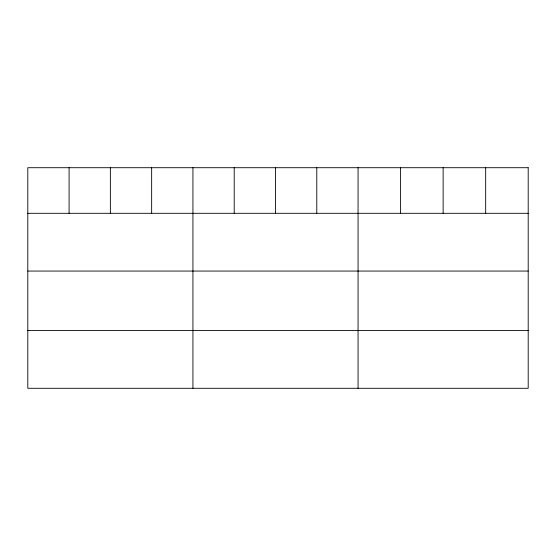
<?xml version="1.0" encoding="UTF-8"?>
<svg xmlns="http://www.w3.org/2000/svg" width="556" height="556" viewBox="0 0 556 556"><rect width="100%" height="100%" fill="white"/><g stroke="black" fill="none" stroke-linecap="round" stroke-linejoin="round"><path stroke-width="0.83" d="M27.8 213.309L528.2 213.309M27.8 271.057L528.2 271.057M27.8 330.549L528.2 330.549M485.666 167.71L485.666 213.309M443.132 167.71L443.132 213.309M400.598 167.71L400.598 213.309M358.064 167.71L358.064 388.29M316.781 167.71L316.781 213.309M275.498 167.71L275.498 213.309M234.215 167.71L234.215 213.309M192.932 167.71L192.932 388.29M151.649 167.71L151.649 213.309M110.366 167.71L110.366 213.309M69.083 167.71L69.083 213.309M528.2 167.71L27.8 167.71L27.8 388.29L528.2 388.29L528.2 167.71"/></g></svg>
